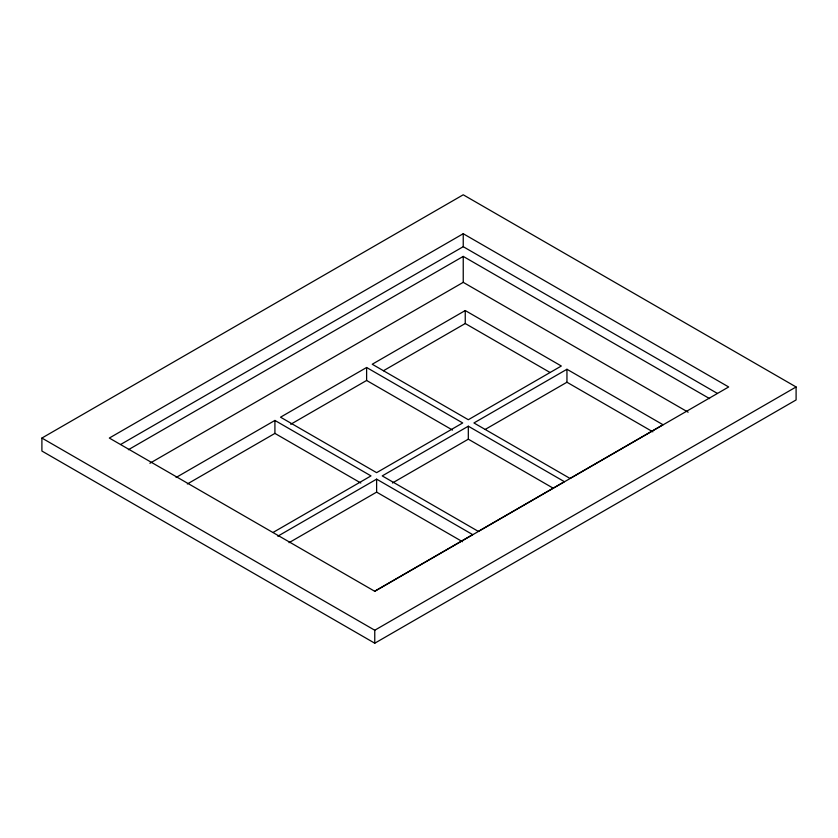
<?xml version="1.0" encoding="UTF-8"?>
<svg xmlns="http://www.w3.org/2000/svg" width="838" height="838" viewBox="0 0 838 838"><rect width="100%" height="100%" fill="white"/><g stroke="black" fill="none" stroke-linecap="round" stroke-linejoin="round"><path stroke-width="1.26" d="M41.9 438.054L463.236 194.793L796.1 386.967L796.1 399.946L374.764 643.207L41.9 451.033L41.9 438.054L374.764 630.228L796.1 386.967M463.236 233.718L109.317 438.054L374.764 591.303L728.683 386.967L463.236 233.718L463.236 246.686L120.62 444.496M128.392 449.723L463.236 256.397L709.618 398.637M149.887 463.257L463.236 282.343L688.145 412.191M176.095 477.482L274.916 420.435L370.993 475.9L273.303 532.308M366.615 367.494L280.531 417.188L376.618 472.663L462.702 422.96L366.615 367.494L366.615 380.462L452.52 430.062M465.247 310.542L372.229 364.247L468.316 419.723L561.324 366.017L465.247 310.542L465.247 323.52L550.021 372.47M187.324 483.976L274.916 433.403L360.822 483.002M290.723 424.279L366.615 380.462M383.437 370.752L465.247 323.52M277.797 536.205L376.618 479.147L472.695 534.623L375.005 591.031M468.316 426.207L382.233 475.9L478.32 531.376L564.403 481.682L468.316 426.207L468.316 439.185L553.09 488.125M566.949 369.265L473.931 422.96L570.018 478.435L663.026 424.74L566.949 369.265L566.949 382.233L652.854 431.832M289.026 542.689L376.618 492.126L462.524 541.725M392.425 482.992L468.316 439.185M485.139 429.465L566.949 382.233M463.236 246.686L717.391 393.42M463.236 256.397L463.236 282.343M376.618 479.147L376.618 492.126M374.764 630.228L374.764 643.207M274.916 420.435L274.916 433.403"/></g></svg>
